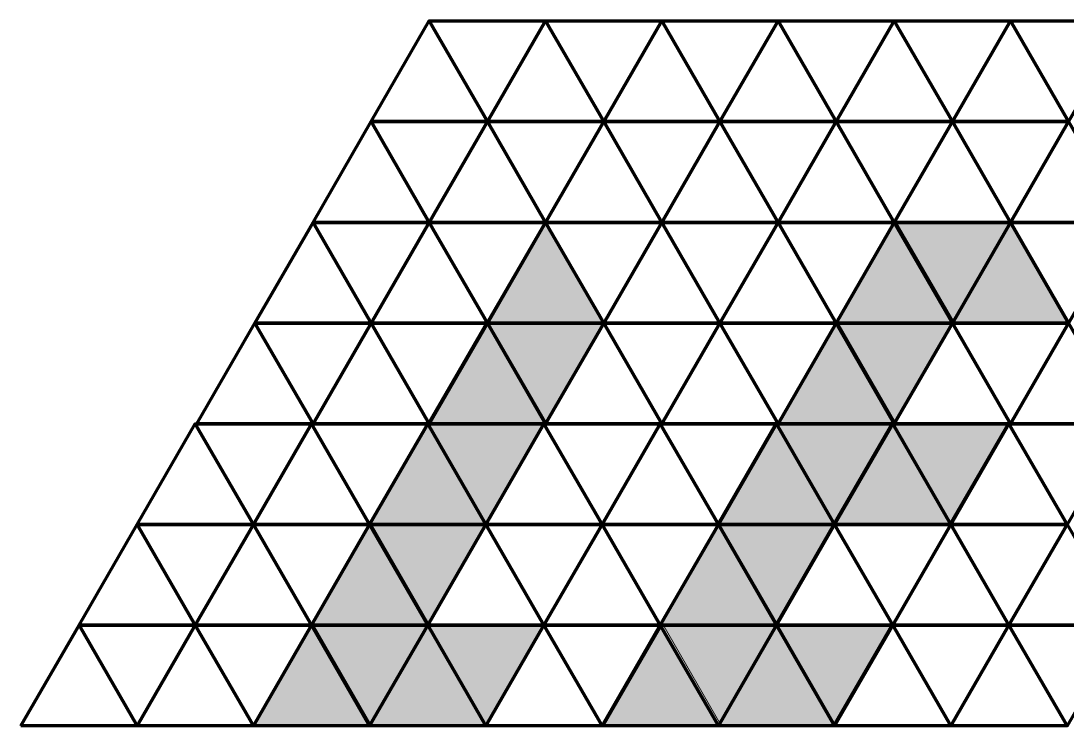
# Model space of a CAD drawing. Header units: inches. Extents: x 18 to 882, y -1167 to -33.
# Drawn here: x 445.9 to 609.1, y -143 to -33.2 of the extents above; entities that cross this region are included whole.
import ezdxf

# ---------------------------------------------------------------- set-up
doc = ezdxf.new("R2010")
doc.units = ezdxf.units.IN
doc.header["$MEASUREMENT"] = 0
doc.layers.add('Layer 1', color=7, linetype='Continuous')

# ---------------------------------------------------------------- blocks, each defined once
blk = doc.blocks.new('block 12')
at = {"layer": 'Layer 1', "true_color": 0xa7a9ab}
h = blk.add_hatch(color=253, dxfattribs=at)
h.dxf.hatch_style = 2
h.paths.add_polyline_path([(518.59, -80.2), (527.66, -64.5), (536.73, -80.2)])
h = blk.add_hatch(color=253, dxfattribs=at)
h.dxf.hatch_style = 2
h.paths.add_polyline_path([(573.38, -80.21), (582.45, -64.51), (591.51, -80.21)])
h = blk.add_hatch(color=253, dxfattribs=at)
h.dxf.hatch_style = 2
h.paths.add_polyline_path([(600.23, -64.5), (591.16, -80.2), (582.09, -64.5)])
h = blk.add_hatch(color=253, dxfattribs=at)
h.dxf.hatch_style = 2
h.paths.add_polyline_path([(591.4, -80.21), (600.47, -64.5), (609.54, -80.21)])
h = blk.add_hatch(color=253, dxfattribs=at)
h.dxf.hatch_style = 2
h.paths.add_polyline_path([(509.43, -95.9), (518.5, -80.2), (527.56, -95.9)])
h = blk.add_hatch(color=253, dxfattribs=at)
h.dxf.hatch_style = 2
h.paths.add_polyline_path([(536.98, -80.19), (527.92, -95.89), (518.85, -80.19)])
h = blk.add_hatch(color=253, dxfattribs=at)
h.dxf.hatch_style = 2
h.paths.add_polyline_path([(564.31, -95.92), (573.38, -80.22), (582.45, -95.92)])
h = blk.add_hatch(color=253, dxfattribs=at)
h.dxf.hatch_style = 2
h.paths.add_polyline_path([(591.16, -80.21), (582.09, -95.91), (573.03, -80.21)])
h = blk.add_hatch(color=253, dxfattribs=at)
h.dxf.hatch_style = 2
h.paths.add_polyline_path([(500.23, -111.62), (509.3, -95.92), (518.37, -111.62)])
h = blk.add_hatch(color=253, dxfattribs=at)
h.dxf.hatch_style = 2
h.paths.add_polyline_path([(527.44, -95.91), (518.37, -111.61), (509.3, -95.91)])
h = blk.add_hatch(color=253, dxfattribs=at)
h.dxf.hatch_style = 2
h.paths.add_polyline_path([(554.54, -111.63), (563.61, -95.93), (572.67, -111.63)])
h = blk.add_hatch(color=253, dxfattribs=at)
h.dxf.hatch_style = 2
h.paths.add_polyline_path([(581.74, -95.92), (572.67, -111.62), (563.61, -95.92)])
h = blk.add_hatch(color=253, dxfattribs=at)
h.dxf.hatch_style = 2
h.paths.add_polyline_path([(572.67, -111.63), (581.74, -95.92), (590.81, -111.63)])
h = blk.add_hatch(color=253, dxfattribs=at)
h.dxf.hatch_style = 2
h.paths.add_polyline_path([(599.88, -95.91), (590.81, -111.62), (581.74, -95.91)])
h = blk.add_hatch(color=253, dxfattribs=at)
h.dxf.hatch_style = 2
h.paths.add_polyline_path([(491.52, -127.32), (500.59, -111.62), (509.65, -127.32)])
h = blk.add_hatch(color=253, dxfattribs=at)
h.dxf.hatch_style = 2
h.paths.add_polyline_path([(518.37, -111.61), (509.3, -127.31), (500.23, -111.61)])
h = blk.add_hatch(color=253, dxfattribs=at)
h.dxf.hatch_style = 2
h.paths.add_polyline_path([(545.83, -127.32), (554.89, -111.62), (563.96, -127.32)])
h = blk.add_hatch(color=253, dxfattribs=at)
h.dxf.hatch_style = 2
h.paths.add_polyline_path([(572.67, -111.61), (563.61, -127.31), (554.54, -111.61)])
h = blk.add_hatch(color=253, dxfattribs=at)
h.dxf.hatch_style = 2
h.paths.add_polyline_path([(482.45, -143.03), (491.52, -127.32), (500.59, -143.03)])
h = blk.add_hatch(color=253, dxfattribs=at)
h.dxf.hatch_style = 2
h.paths.add_polyline_path([(509.65, -127.31), (500.59, -143.02), (491.52, -127.31)])
h = blk.add_hatch(color=253, dxfattribs=at)
h.dxf.hatch_style = 2
h.paths.add_polyline_path([(500.34, -143.03), (509.41, -127.33), (518.47, -143.03)])
h = blk.add_hatch(color=253, dxfattribs=at)
h.dxf.hatch_style = 2
h.paths.add_polyline_path([(527.54, -127.32), (518.47, -143.02), (509.41, -127.32)])
h = blk.add_hatch(color=253, dxfattribs=at)
h.dxf.hatch_style = 2
h.paths.add_polyline_path([(537, -143.02), (546.07, -127.32), (555.14, -143.02)])
h = blk.add_hatch(color=253, dxfattribs=at)
h.dxf.hatch_style = 2
h.paths.add_polyline_path([(563.85, -127.31), (554.78, -143.01), (545.72, -127.31)])
h = blk.add_hatch(color=253, dxfattribs=at)
h.dxf.hatch_style = 2
h.paths.add_polyline_path([(554.89, -143.03), (563.96, -127.32), (573.03, -143.03)])
h = blk.add_hatch(color=253, dxfattribs=at)
h.dxf.hatch_style = 2
h.paths.add_polyline_path([(581.74, -127.31), (572.67, -143.02), (563.61, -127.31)])
at = {"layer": 'Layer 1', "lineweight": 0}
for points in [[(518.59, -80.2), (527.66, -64.5), (536.73, -80.2), (518.59, -80.2)], [(573.38, -80.21), (582.45, -64.51), (591.51, -80.21), (573.38, -80.21)], [(600.23, -64.5), (591.16, -80.2), (582.09, -64.5), (600.23, -64.5)], [(591.4, -80.21), (600.47, -64.5), (609.54, -80.21), (591.4, -80.21)], [(509.43, -95.9), (518.5, -80.2), (527.56, -95.9), (509.43, -95.9)], [(536.98, -80.19), (527.92, -95.89), (518.85, -80.19), (536.98, -80.19)], [(564.31, -95.92), (573.38, -80.22), (582.45, -95.92), (564.31, -95.92)], [(591.16, -80.21), (582.09, -95.91), (573.03, -80.21), (591.16, -80.21)], [(500.23, -111.62), (509.3, -95.92), (518.37, -111.62), (500.23, -111.62)], [(527.44, -95.91), (518.37, -111.61), (509.3, -95.91), (527.44, -95.91)], [(554.54, -111.63), (563.61, -95.93), (572.67, -111.63), (554.54, -111.63)], [(581.74, -95.92), (572.67, -111.62), (563.61, -95.92), (581.74, -95.92)], [(572.67, -111.63), (581.74, -95.92), (590.81, -111.63), (572.67, -111.63)], [(599.88, -95.91), (590.81, -111.62), (581.74, -95.91), (599.88, -95.91)], [(491.52, -127.32), (500.59, -111.62), (509.65, -127.32), (491.52, -127.32)], [(518.37, -111.61), (509.3, -127.31), (500.23, -111.61), (518.37, -111.61)], [(545.83, -127.32), (554.89, -111.62), (563.96, -127.32), (545.83, -127.32)], [(572.67, -111.61), (563.61, -127.31), (554.54, -111.61), (572.67, -111.61)], [(482.45, -143.03), (491.52, -127.32), (500.59, -143.03), (482.45, -143.03)], [(509.65, -127.31), (500.59, -143.02), (491.52, -127.31), (509.65, -127.31)], [(500.34, -143.03), (509.41, -127.33), (518.47, -143.03), (500.34, -143.03)], [(527.54, -127.32), (518.47, -143.02), (509.41, -127.32), (527.54, -127.32)], [(537, -143.02), (546.07, -127.32), (555.14, -143.02), (537, -143.02)], [(563.85, -127.31), (554.78, -143.01), (545.72, -127.31), (563.85, -127.31)], [(554.89, -143.03), (563.96, -127.32), (573.03, -143.03), (554.89, -143.03)], [(581.74, -127.31), (572.67, -143.02), (563.61, -127.31), (581.74, -127.31)]]:
    blk.add_lwpolyline(points, dxfattribs=at)
blk = doc.blocks.new('block 13')
at = {"layer": 'Layer 1', "color": 179, "lineweight": 70, "true_color": 0x231f20}
for points in [[(500.59, -48.93), (509.65, -33.23), (518.72, -48.93), (500.59, -48.93)], [(527.79, -33.23), (518.72, -48.93), (509.65, -33.23), (527.79, -33.23)], [(518.72, -48.93), (527.79, -33.23), (536.85, -48.93), (518.72, -48.93)], [(545.92, -33.23), (536.85, -48.93), (527.79, -33.23), (545.92, -33.23)], [(536.85, -48.93), (545.92, -33.23), (554.99, -48.93), (536.85, -48.93)], [(564.06, -33.23), (554.99, -48.93), (545.92, -33.23), (564.06, -33.23)], [(554.99, -48.93), (564.06, -33.23), (573.12, -48.93), (554.99, -48.93)], [(582.19, -33.23), (573.12, -48.93), (564.06, -33.23), (582.19, -33.23)], [(573.12, -48.93), (582.19, -33.23), (591.26, -48.93), (573.12, -48.93)], [(600.32, -33.23), (591.26, -48.93), (582.19, -33.23), (600.32, -33.23)], [(591.26, -48.93), (600.32, -33.23), (609.39, -48.93), (591.26, -48.93)], [(618.46, -33.23), (609.39, -48.93), (600.32, -33.23), (618.46, -33.23)], [(491.52, -64.64), (500.59, -48.93), (509.65, -64.64), (491.52, -64.64)], [(518.72, -48.93), (509.65, -64.64), (500.59, -48.93), (518.72, -48.93)], [(509.65, -64.64), (518.72, -48.93), (527.79, -64.64), (509.65, -64.64)], [(536.85, -48.93), (527.79, -64.64), (518.72, -48.93), (536.85, -48.93)], [(527.79, -64.64), (536.85, -48.93), (545.92, -64.64), (527.79, -64.64)], [(554.99, -48.93), (545.92, -64.64), (536.85, -48.93), (554.99, -48.93)], [(545.92, -64.64), (554.99, -48.93), (564.06, -64.64), (545.92, -64.64)], [(573.12, -48.93), (564.06, -64.64), (554.99, -48.93), (573.12, -48.93)], [(564.06, -64.64), (573.12, -48.93), (582.19, -64.64), (564.06, -64.64)], [(591.26, -48.93), (582.19, -64.64), (573.12, -48.93), (591.26, -48.93)], [(582.19, -64.64), (591.26, -48.93), (600.32, -64.64), (582.19, -64.64)], [(609.39, -48.93), (600.32, -64.64), (591.26, -48.93), (609.39, -48.93)], [(600.32, -64.64), (609.39, -48.93), (618.46, -64.64), (600.32, -64.64)], [(482.45, -80.34), (491.52, -64.64), (500.59, -80.34), (482.45, -80.34)], [(509.65, -64.64), (500.59, -80.34), (491.52, -64.64), (509.65, -64.64)], [(500.59, -80.34), (509.65, -64.64), (518.72, -80.34), (500.59, -80.34)], [(527.79, -64.64), (518.72, -80.34), (509.65, -64.64), (527.79, -64.64)], [(518.72, -80.34), (527.79, -64.64), (536.85, -80.34), (518.72, -80.34)], [(545.92, -64.64), (536.85, -80.34), (527.79, -64.64), (545.92, -64.64)], [(536.85, -80.34), (545.92, -64.64), (554.99, -80.34), (536.85, -80.34)], [(564.06, -64.64), (554.99, -80.34), (545.92, -64.64), (564.06, -64.64)], [(554.99, -80.34), (564.06, -64.64), (573.12, -80.34), (554.99, -80.34)], [(582.19, -64.64), (573.12, -80.34), (564.06, -64.64), (582.19, -64.64)], [(573.12, -80.34), (582.19, -64.64), (591.26, -80.34), (573.12, -80.34)], [(600.32, -64.64), (591.26, -80.34), (582.19, -64.64), (600.32, -64.64)], [(591.26, -80.34), (600.32, -64.64), (609.39, -80.34), (591.26, -80.34)], [(618.46, -64.64), (609.39, -80.34), (600.32, -64.64), (618.46, -64.64)], [(473.39, -96.04), (482.45, -80.34), (491.52, -96.04), (473.39, -96.04)], [(500.59, -80.34), (491.52, -96.04), (482.45, -80.34), (500.59, -80.34)], [(491.52, -96.04), (500.59, -80.34), (509.65, -96.04), (491.52, -96.04)], [(518.72, -80.34), (509.65, -96.04), (500.59, -80.34), (518.72, -80.34)], [(509.65, -96.04), (518.72, -80.34), (527.79, -96.04), (509.65, -96.04)], [(536.85, -80.34), (527.79, -96.04), (518.72, -80.34), (536.85, -80.34)], [(527.79, -96.04), (536.85, -80.34), (545.92, -96.04), (527.79, -96.04)], [(554.99, -80.34), (545.92, -96.04), (536.85, -80.34), (554.99, -80.34)], [(545.92, -96.04), (554.99, -80.34), (564.06, -96.04), (545.92, -96.04)], [(573.12, -80.34), (564.06, -96.04), (554.99, -80.34), (573.12, -80.34)], [(564.06, -96.04), (573.12, -80.34), (582.19, -96.04), (564.06, -96.04)], [(591.26, -80.34), (582.19, -96.04), (573.12, -80.34), (591.26, -80.34)], [(582.19, -96.04), (591.26, -80.34), (600.32, -96.04), (582.19, -96.04)], [(609.39, -80.34), (600.32, -96.04), (591.26, -80.34), (609.39, -80.34)], [(600.32, -96.04), (609.39, -80.34), (618.46, -96.04), (600.32, -96.04)], [(464.07, -111.75), (473.14, -96.04), (482.21, -111.75), (464.07, -111.75)], [(491.27, -96.04), (482.21, -111.75), (473.14, -96.04), (491.27, -96.04)], [(482.21, -111.75), (491.27, -96.04), (500.34, -111.75), (482.21, -111.75)], [(509.41, -96.04), (500.34, -111.75), (491.27, -96.04), (509.41, -96.04)], [(500.34, -111.75), (509.41, -96.04), (518.47, -111.75), (500.34, -111.75)], [(527.54, -96.04), (518.47, -111.75), (509.41, -96.04), (527.54, -96.04)], [(518.47, -111.75), (527.54, -96.04), (536.61, -111.75), (518.47, -111.75)], [(545.67, -96.04), (536.61, -111.75), (527.54, -96.04), (545.67, -96.04)], [(536.61, -111.75), (545.67, -96.04), (554.74, -111.75), (536.61, -111.75)], [(563.81, -96.04), (554.74, -111.75), (545.67, -96.04), (563.81, -96.04)], [(554.74, -111.75), (563.81, -96.04), (572.88, -111.75), (554.74, -111.75)], [(581.94, -96.04), (572.87, -111.75), (563.81, -96.04), (581.94, -96.04)], [(572.88, -111.75), (581.94, -96.04), (591.01, -111.75), (572.88, -111.75)], [(600.08, -96.04), (591.01, -111.75), (581.94, -96.04), (600.08, -96.04)], [(591.01, -111.75), (600.08, -96.04), (609.14, -111.75), (591.01, -111.75)], [(618.21, -96.04), (609.14, -111.75), (600.08, -96.04), (618.21, -96.04)], [(455.01, -127.45), (464.07, -111.75), (473.14, -127.45), (455.01, -127.45)], [(482.21, -111.75), (473.14, -127.45), (464.07, -111.75), (482.21, -111.75)], [(473.14, -127.45), (482.21, -111.75), (491.27, -127.45), (473.14, -127.45)], [(500.34, -111.75), (491.27, -127.45), (482.21, -111.75), (500.34, -111.75)], [(491.27, -127.45), (500.34, -111.75), (509.41, -127.45), (491.27, -127.45)], [(518.47, -111.75), (509.41, -127.45), (500.34, -111.75), (518.47, -111.75)], [(509.41, -127.45), (518.47, -111.75), (527.54, -127.45), (509.41, -127.45)], [(536.61, -111.75), (527.54, -127.45), (518.47, -111.75), (536.61, -111.75)], [(527.54, -127.45), (536.61, -111.75), (545.67, -127.45), (527.54, -127.45)], [(554.74, -111.75), (545.67, -127.45), (536.61, -111.75), (554.74, -111.75)], [(545.67, -127.45), (554.74, -111.75), (563.81, -127.45), (545.67, -127.45)], [(572.88, -111.75), (563.81, -127.45), (554.74, -111.75), (572.88, -111.75)], [(563.81, -127.45), (572.88, -111.75), (581.94, -127.45), (563.81, -127.45)], [(591.01, -111.75), (581.94, -127.45), (572.88, -111.75), (591.01, -111.75)], [(581.94, -127.45), (591.01, -111.75), (600.08, -127.45), (581.94, -127.45)], [(609.14, -111.75), (600.08, -127.45), (591.01, -111.75), (609.14, -111.75)], [(600.08, -127.45), (609.14, -111.75), (618.21, -127.45), (600.08, -127.45)], [(445.94, -143.16), (455.01, -127.45), (464.07, -143.16), (445.94, -143.16)], [(473.14, -127.45), (464.07, -143.16), (455, -127.45), (473.14, -127.45)], [(464.07, -143.16), (473.14, -127.45), (482.21, -143.16), (464.07, -143.16)], [(491.27, -127.45), (482.21, -143.16), (473.14, -127.45), (491.27, -127.45)], [(482.21, -143.16), (491.27, -127.45), (500.34, -143.16), (482.21, -143.16)], [(509.41, -127.45), (500.34, -143.16), (491.27, -127.45), (509.41, -127.45)], [(500.34, -143.16), (509.41, -127.45), (518.47, -143.16), (500.34, -143.16)], [(527.54, -127.45), (518.47, -143.16), (509.41, -127.45), (527.54, -127.45)], [(518.47, -143.16), (527.54, -127.45), (536.61, -143.16), (518.47, -143.16)], [(545.67, -127.45), (536.61, -143.16), (527.54, -127.45), (545.67, -127.45)], [(536.61, -143.16), (545.67, -127.45), (554.74, -143.16), (536.61, -143.16)], [(563.81, -127.45), (554.74, -143.16), (545.67, -127.45), (563.81, -127.45)], [(554.74, -143.16), (563.81, -127.45), (572.88, -143.16), (554.74, -143.16)], [(581.94, -127.45), (572.88, -143.16), (563.81, -127.45), (581.94, -127.45)], [(572.88, -143.16), (581.94, -127.45), (591.01, -143.16), (572.88, -143.16)], [(600.08, -127.45), (591.01, -143.16), (581.94, -127.45), (600.08, -127.45)], [(591.01, -143.16), (600.08, -127.45), (609.14, -143.16), (591.01, -143.16)], [(618.21, -127.45), (609.14, -143.16), (600.08, -127.45), (618.21, -127.45)]]:
    blk.add_lwpolyline(points, dxfattribs=at)
blk = doc.blocks.new('block 11')
at = {"layer": 'Layer 1'}
for name in ['block 13', 'block 12']:
    blk.add_blockref(name, (0, 0), dxfattribs=at)

msp = doc.modelspace()

# ---------------------------------------------------------------- block references
at = {"layer": 'Layer 1'}
msp.add_blockref('block 11', (0, 0), dxfattribs=at)

doc.saveas('drawing.dxf')
